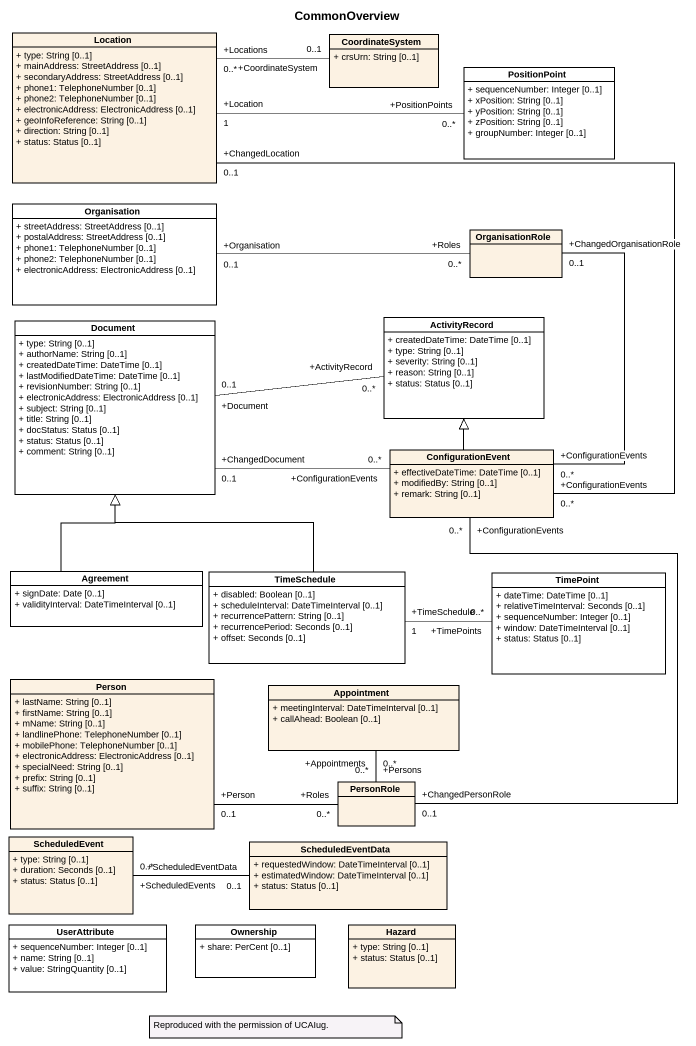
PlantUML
@startuml
title CommonOverview
hide circle
hide empty members
skinparam classAttributeIconSize 0
class Location {
  + type: String [0..1]
  + mainAddress: StreetAddress [0..1]
  + secondaryAddress: StreetAddress [0..1]
  + phone1: TelephoneNumber [0..1]
  + phone2: TelephoneNumber [0..1]
  + electronicAddress: ElectronicAddress [0..1]
  + geoInfoReference: String [0..1]
  + direction: String [0..1]
  + status: Status [0..1]
}
class CoordinateSystem {
  + crsUrn: String [0..1]
}
class PositionPoint #FFFFFF {
  + sequenceNumber: Integer [0..1]
  + xPosition: String [0..1]
  + yPosition: String [0..1]
  + zPosition: String [0..1]
  + groupNumber: Integer [0..1]
}
class Organisation #FFFFFF {
  + streetAddress: StreetAddress [0..1]
  + postalAddress: StreetAddress [0..1]
  + phone1: TelephoneNumber [0..1]
  + phone2: TelephoneNumber [0..1]
  + electronicAddress: ElectronicAddress [0..1]
}
class OrganisationRole
class ActivityRecord #FFFFFF {
  + createdDateTime: DateTime [0..1]
  + type: String [0..1]
  + severity: String [0..1]
  + reason: String [0..1]
  + status: Status [0..1]
}
class Document #FFFFFF {
  + type: String [0..1]
  + authorName: String [0..1]
  + createdDateTime: DateTime [0..1]
  + lastModifiedDateTime: DateTime [0..1]
  + revisionNumber: String [0..1]
  + electronicAddress: ElectronicAddress [0..1]
  + subject: String [0..1]
  + title: String [0..1]
  + docStatus: Status [0..1]
  + status: Status [0..1]
  + comment: String [0..1]
}
class ConfigurationEvent {
  + effectiveDateTime: DateTime [0..1]
  + modifiedBy: String [0..1]
  + remark: String [0..1]
}
class Agreement #FFFFFF {
  + signDate: Date [0..1]
  + validityInterval: DateTimeInterval [0..1]
}
class TimeSchedule #FFFFFF {
  + disabled: Boolean [0..1]
  + scheduleInterval: DateTimeInterval [0..1]
  + recurrencePattern: String [0..1]
  + recurrencePeriod: Seconds [0..1]
  + offset: Seconds [0..1]
}
class TimePoint #FFFFFF {
  + dateTime: DateTime [0..1]
  + relativeTimeInterval: Seconds [0..1]
  + sequenceNumber: Integer [0..1]
  + window: DateTimeInterval [0..1]
  + status: Status [0..1]
}
class "Person" as Person_ {
  + lastName: String [0..1]
  + firstName: String [0..1]
  + mName: String [0..1]
  + landlinePhone: TelephoneNumber [0..1]
  + mobilePhone: TelephoneNumber [0..1]
  + electronicAddress: ElectronicAddress [0..1]
  + specialNeed: String [0..1]
  + prefix: String [0..1]
  + suffix: String [0..1]
}
class Appointment {
  + meetingInterval: DateTimeInterval [0..1]
  + callAhead: Boolean [0..1]
}
class PersonRole
class ScheduledEvent {
  + type: String [0..1]
  + duration: Seconds [0..1]
  + status: Status [0..1]
}
class ScheduledEventData {
  + requestedWindow: DateTimeInterval [0..1]
  + estimatedWindow: DateTimeInterval [0..1]
  + status: Status [0..1]
}
class UserAttribute #FFFFFF {
  + sequenceNumber: Integer [0..1]
  + name: String [0..1]
  + value: StringQuantity [0..1]
}
class Ownership #FFFFFF {
  + share: PerCent [0..1]
}
class Hazard {
  + type: String [0..1]
  + status: Status [0..1]
}
Location "+Locations\n0..*" -right- "+CoordinateSystem\n0..1" CoordinateSystem
Location "+Location\n1" -right- "+PositionPoints\n0..*" PositionPoint
Location "+ChangedLocation\n0..1" -- "+ConfigurationEvents\n0..*" ConfigurationEvent
OrganisationRole "+Roles\n0..*" -left- "+Organisation\n0..1" Organisation
OrganisationRole "+ChangedOrganisationRole\n0..1" -- "+ConfigurationEvents\n0..*" ConfigurationEvent
Document "+Document\n0..1" -right- "+ActivityRecord\n0..*" ActivityRecord
Document "+ChangedDocument\n0..1" -right- "+ConfigurationEvents\n0..*" ConfigurationEvent
ConfigurationEvent -up-|> ActivityRecord
Agreement -up-|> Document
TimeSchedule -up-|> Document
TimeSchedule "+TimeSchedule\n1" -right- "+TimePoints\n0..*" TimePoint
Person_ "+Person\n0..1" -right- "+Roles\n0..*" PersonRole
PersonRole "+ChangedPersonRole\n0..1" -up- "+ConfigurationEvents\n0..*" ConfigurationEvent
PersonRole "+Persons\n0..*" -up- "+Appointments\n0..*" Appointment
ScheduledEventData "+ScheduledEventData\n0..1" -left- "+ScheduledEvents\n0..*" ScheduledEvent
note as N1
  Reproduced with the permission of UCAIug.
end note
@enduml
